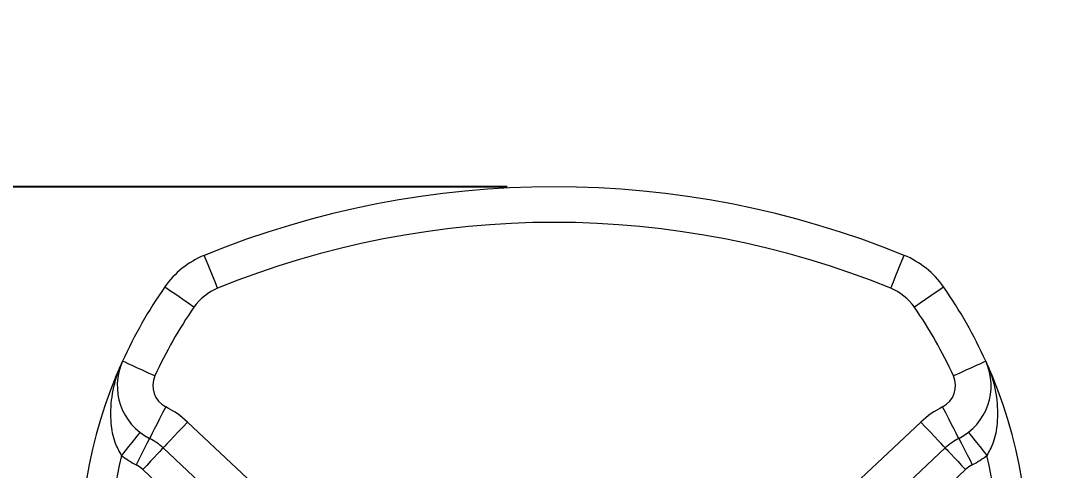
# Model space of a CAD drawing. Header units: inches. Extents: x -11.3 to 48.4, y -5.9 to 18.8.
# Drawn here: x -4.259 to -2.865, y 3.116 to 3.715 of the extents above; entities that cross this region are included whole.
import ezdxf

# ---------------------------------------------------------------- set-up
doc = ezdxf.new("R2010")
doc.units = ezdxf.units.IN
doc.header["$MEASUREMENT"] = 0
doc.layers.add('DIMENSIONS', color=1, linetype='Continuous')
doc.styles.get("Standard").update_dxf_attribs({"font": 'Arial.ttf'})
doc.dimstyles.new('Big 1IN', dxfattribs={"dimtxt": 1, "dimasz": 1, "dimexe": 0.18, "dimexo": 0.0625, "dimgap": 0.09, "dimtad": 0, "dimtih": 1, "dimtoh": 1, "dimdec": 5, "dimzin": 0, "dimdsep": 46, "dimlunit": 4, "dimtxsty": 'Standard', "dimcen": 0.5, "dimadec": 0, "dimazin": 0, "dimtfac": 1, "dimtdec": 5, "dimtofl": 0, "dimtmove": 0, "dimatfit": 3, "dimfxl": 1, "dimtolj": 1, "dimtzin": 0, "dimarcsym": 0})

# ---------------------------------------------------------------- blocks, each defined once
blk = doc.blocks.new('*D6')
at = {"layer": 'Defpoints', "color": 0, "transparency": 16777216}
for p in [(-3.5488, 3.4938), (-11.1192, 2.132), (-3.5488, 2.132)]:
    blk.add_point(p, dxfattribs=at)
at = {"layer": 'DIMENSIONS', "color": 0, "lineweight": -2, "transparency": 16777216}
for p, q in [((-10.1192, 13.9408), (-11.1192, 13.9408)), ((-11.1192, 13.9408), (-11.1192, 5.4938)), ((-11.1192, 4.4938), (-11.1192, 5.4938)), ((-3.6113, 3.4938), (-11.2992, 3.4938)), ((-3.6113, 2.132), (-11.2992, 2.132)), ((-11.1192, 1.132), (-11.1192, 0.132))]:
    blk.add_line(p, q, dxfattribs=at)
at = {"layer": 'DIMENSIONS', "color": 0, "transparency": 16777216}
for points in [[(-11.2859, 4.4938), (-10.9525, 4.4938), (-11.1192, 3.4938)], [(-11.2859, 1.132), (-10.9525, 1.132), (-11.1192, 2.132)]]:
    blk.add_solid(points, dxfattribs=at)
at = {"layer": 'DIMENSIONS', "color": 0, "transparency": 16777216, "insert": (-6.4003, 13.9408), "char_height": 1, "attachment_point": 5}
blk.add_mtext('\\A1;1{\\H1x;\\S3/8;}"\\P [34.59 mm]', dxfattribs=at)
blk = doc.blocks.new('*D7')
at = {"layer": 'Defpoints', "color": 0, "transparency": 16777216}
for p in [(-7.4188, 3.4938), (-3.5488, 3.4938), (-3.5488, 2.3688)]:
    blk.add_point(p, dxfattribs=at)
at = {"layer": 'DIMENSIONS', "color": 0, "lineweight": -2, "transparency": 16777216}
for p, q in [((-7.4188, 4.4938), (-7.4188, 5.4938)), ((-7.4188, 5.4938), (-6.4188, 5.4938)), ((-3.6113, 3.4938), (-7.5988, 3.4938)), ((-3.6113, 2.3688), (-7.5988, 2.3688)), ((-7.4188, 1.3688), (-7.4188, 0.3688))]:
    blk.add_line(p, q, dxfattribs=at)
at = {"layer": 'DIMENSIONS', "color": 0, "transparency": 16777216}
for points in [[(-7.5855, 4.4938), (-7.2521, 4.4938), (-7.4188, 3.4938)], [(-7.5855, 1.3688), (-7.2521, 1.3688), (-7.4188, 2.3688)]]:
    blk.add_solid(points, dxfattribs=at)
at = {"layer": 'DIMENSIONS', "color": 0, "transparency": 16777216, "char_height": 1, "attachment_point": 5}
for s, insert in [('\\A1;1{\\H1x;\\S1/8;}"', (-2.9318, 6.7532)), ('\\A1;[28.58 mm]', (-2.9318, 4.7674))]:
    blk.add_mtext(s, dxfattribs=dict(at, insert=insert))

msp = doc.modelspace()

# ---------------------------------------------------------------- linework, layer by layer
at = {"color": 0, "linetype": 'Continuous', "lineweight": 15}
for p, q in [((-4.037369, 3.18028), (-3.923257, 3.073131)), ((-3.174245, 3.073131), (-3.060132, 3.18028)), ((-3.955681, 3.0386), (-4.069793, 3.145749)), ((-3.027708, 3.145749), (-3.14182, 3.0386)), ((-4.021019, 3.045803), (-4.096814, 3.116973)), ((-3.000688, 3.116973), (-3.076482, 3.045803))]:
    msp.add_line(p, q, dxfattribs=at)
at = {"color": 0, "linetype": 'Continuous', "lineweight": 15, "flags": 128}
for points in [[(-3.997187, 3.358675), (-4.000671, 3.367234), (-4.004021, 3.375464), (-4.007109, 3.38305), (-4.009815, 3.389698), (-4.012035, 3.395154), (-4.013686, 3.399209), (-4.014702, 3.401705), (-4.015045, 3.402548)], [(-3.100314, 3.358675), (-3.09683, 3.367234), (-3.09348, 3.375464), (-3.090393, 3.38305), (-3.087687, 3.389698), (-3.085466, 3.395154), (-3.083816, 3.399209), (-3.0828, 3.401705), (-3.082456, 3.402548)], [(-4.028783, 3.333361), (-4.036377, 3.338628), (-4.043678, 3.343693), (-4.050407, 3.348361), (-4.056305, 3.352452), (-4.061145, 3.355809), (-4.064742, 3.358304), (-4.066957, 3.35984), (-4.067705, 3.360359)], [(-3.029796, 3.360359), (-3.030544, 3.35984), (-3.032759, 3.358304), (-3.036356, 3.355809), (-3.041196, 3.352452), (-3.047094, 3.348361), (-3.053823, 3.343693), (-3.061125, 3.338628), (-3.068718, 3.333361)], [(-4.08073, 3.241843), (-4.089145, 3.245662), (-4.097236, 3.249335), (-4.104694, 3.252719), (-4.11123, 3.255686), (-4.116594, 3.258121), (-4.12058, 3.25993), (-4.123035, 3.261044), (-4.123864, 3.26142)], [(-2.973638, 3.26142), (-2.974467, 3.261044), (-2.976921, 3.25993), (-2.980907, 3.258121), (-2.986271, 3.255686), (-2.992808, 3.252719), (-3.000265, 3.249335), (-3.008356, 3.245662), (-3.016771, 3.241843)], [(-4.066346, 3.200672), (-4.070552, 3.192444), (-4.074596, 3.184531), (-4.078323, 3.177239), (-4.08159, 3.170848), (-4.084271, 3.165602), (-4.086263, 3.161704), (-4.08749, 3.159304), (-4.087904, 3.158494)], [(-3.009597, 3.158494), (-3.010011, 3.159304), (-3.011238, 3.161704), (-3.01323, 3.165602), (-3.015911, 3.170848), (-3.019178, 3.177239), (-3.022905, 3.184531), (-3.026949, 3.192444), (-3.031155, 3.200672)], [(-4.037369, 3.18028), (-4.043695, 3.173544), (-4.049777, 3.167066), (-4.055383, 3.161096), (-4.060297, 3.155863), (-4.064329, 3.151568), (-4.067325, 3.148377), (-4.06917, 3.146412), (-4.069793, 3.145749)], [(-3.027708, 3.145749), (-3.028331, 3.146412), (-3.030176, 3.148377), (-3.033172, 3.151568), (-3.037205, 3.155863), (-3.042118, 3.161096), (-3.047724, 3.167066), (-3.053807, 3.173544), (-3.060132, 3.18028)], [(-4.100781, 3.166738), (-4.10125, 3.166142), (-4.102639, 3.164377), (-4.104894, 3.161509), (-4.107929, 3.157651), (-4.111627, 3.152949), (-4.115846, 3.147585), (-4.120424, 3.141765), (-4.125185, 3.135712)], [(-2.99672, 3.166738), (-2.996251, 3.166142), (-2.994862, 3.164377), (-2.992607, 3.161509), (-2.989572, 3.157651), (-2.985874, 3.152949), (-2.981655, 3.147585), (-2.977077, 3.141765), (-2.972316, 3.135712)], [(-4.087904, 3.158494), (-4.088249, 3.157818), (-4.089272, 3.155818), (-4.090932, 3.15257), (-4.093166, 3.148199), (-4.095888, 3.142873), (-4.098994, 3.136796), (-4.102364, 3.130202), (-4.105869, 3.123345)], [(-3.009597, 3.158494), (-3.009252, 3.157818), (-3.00823, 3.155818), (-3.006569, 3.15257), (-3.004335, 3.148199), (-3.001613, 3.142873), (-2.998507, 3.136796), (-2.995137, 3.130202), (-2.991632, 3.123345)], [(-4.069793, 3.145749), (-4.070313, 3.145196), (-4.07185, 3.143558), (-4.074347, 3.140899), (-4.077708, 3.13732), (-4.081802, 3.13296), (-4.086474, 3.127985), (-4.091542, 3.122587), (-4.096814, 3.116973)], [(-3.027708, 3.145749), (-3.027189, 3.145196), (-3.025651, 3.143558), (-3.023154, 3.140899), (-3.019794, 3.13732), (-3.015699, 3.13296), (-3.011028, 3.127985), (-3.005959, 3.122587), (-3.000688, 3.116973)]]:
    msp.add_lwpolyline(points, dxfattribs=at)
at = {"color": 0, "linetype": 'Continuous', "lineweight": 15}
for centre, radius, start, end in [((-3.548751, 2.256935), 1.236875, 67.852408, 112.147592), ((-3.548751, 2.256935), 1.189507, 67.852408, 112.147592), ((-3.970401, 3.292865), 0.118421, 112.147592, 145.25307), ((-3.1271, 3.292865), 0.118421, 34.74693, 67.852408), ((-3.548751, 3.000389), 0.631579, 145.25307, 155.587744), ((-3.548751, 3.000389), 0.631579, 24.412256, 34.74693), ((-3.970401, 3.292865), 0.071053, 112.147592, 145.25307), ((-3.1271, 3.292865), 0.071053, 34.74693, 67.852408), ((-3.548751, 3.000389), 0.584211, 145.25307, 155.587744), ((-3.548751, 3.000389), 0.584211, 24.412256, 34.74693), ((-3.548751, 3.000389), 0.631579, 155.587744, 215.046151), ((-4.051974, 3.228791), 0.078947, 155.587744, 242.927904), ((-3.548751, 3.000389), 0.631579, 324.953849, 24.412256), ((-3.045527, 3.228791), 0.078947, 297.072096, 24.412256), ((-4.051974, 3.228791), 0.031579, 155.587744, 242.927904), ((-3.045527, 3.228791), 0.031579, 297.072096, 24.412256), ((-4.123834, 3.088196), 0.126316, 46.802582, 62.927904), ((-2.973667, 3.088196), 0.126316, 117.072096, 133.197418), ((-4.123834, 3.088196), 0.078947, 46.802582, 62.927904), ((-2.973667, 3.088196), 0.078947, 117.072096, 133.197418), ((-3.548751, 3.000389), 0.592105, 166.788562, 209.151668), ((-4.051974, 3.228791), 0.118421, 231.813597, 242.927904), ((-4.123834, 3.088196), 0.039474, 46.802582, 62.927904), ((-3.548751, 3.000389), 0.592105, 330.848332, 13.211438), ((-2.973667, 3.088196), 0.039474, 117.072096, 133.197418), ((-3.045527, 3.228791), 0.118421, 297.072096, 308.186403)]:
    msp.add_arc(centre, radius, start, end, dxfattribs=at)
for points, knots in [([(-4.125185, 3.135712), (-4.128287, 3.141461), (-4.135602, 3.15502), (-4.140219, 3.181941), (-4.139147, 3.214508), (-4.132023, 3.241897), (-4.125756, 3.257241), (-4.123921, 3.261293), (-4.123864, 3.26142)], [0, 0, 0, 0, 0.14277871, 0.33674899, 0.60929789, 0.89512416, 0.99671038, 1, 1, 1, 1]), ([(-2.973638, 3.26142), (-2.97358, 3.261293), (-2.971745, 3.257241), (-2.965478, 3.241897), (-2.958354, 3.214508), (-2.957283, 3.181941), (-2.961899, 3.15502), (-2.969215, 3.141461), (-2.972316, 3.135712)], [0, 0, 0, 0, 0.00328962, 0.10487584, 0.39070211, 0.66325101, 0.85722129, 1, 1, 1, 1])]:
    msp.add_open_spline(points, degree=3, knots=knots, dxfattribs=at)

# ---------------------------------------------------------------- dimensions: what is measured, and where the dimension line sits
at = {"layer": 'DIMENSIONS'}
for base, p1, p2, override, picture, middle in [((-11.119199, 2.131968), (-3.548751, 3.49381), (-3.548751, 2.131968), {"dimpost": '\\X', "dimtmove": 1}, '*D6', (-10.299725, 13.940787)), ((-7.418815, 3.49381), (-3.548751, 2.36881), (-3.548751, 3.49381), {"dimpost": '\\X'}, '*D7', (-2.931816, 5.49381))]:
    dim = msp.add_linear_dim(base=base, p1=p1, p2=p2, angle=90, dimstyle='Big 1IN', override=override, dxfattribs=at)
    dim.commit()
    dim.dimension.update_dxf_attribs({"geometry": picture, "text_midpoint": middle, "dimtype": 160})

doc.saveas('drawing.dxf')
